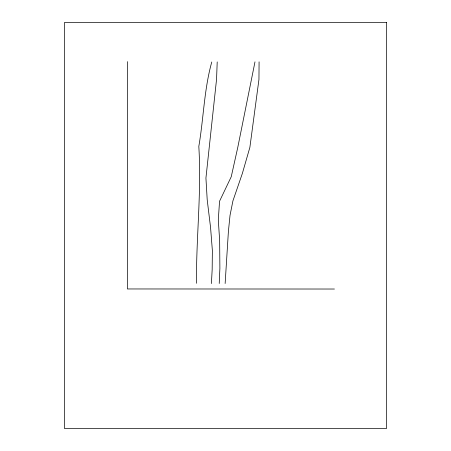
<?xml version="1.0" encoding="UTF-8"?>
<svg xmlns="http://www.w3.org/2000/svg" width="451" height="451" viewBox="0 0 451 451"><rect width="100%" height="100%" fill="white"/><g stroke="black" fill="none" stroke-linecap="round" stroke-linejoin="round"><path stroke-width="0.68" d="M127.548 61.629L127.402 288.961L334.428 289.029M259.083 61.86L258.953 79.461L249.882 147.342L242.356 173.443L232.925 200.864L230.021 215.375L228.398 231.459L225.139 283.516M196.484 283.301C196.112 237.626 201.642 192.103 198.812 146.434C203.626 118.365 204.077 89.495 211.778 61.984M217.207 61.917L216.565 79.15L205.932 178.049L207.206 199.793L210.566 227.546L212.359 250.395L212.167 269.551L211.418 283.561M219.225 283.493L219.885 268.311L219.66 240.704L218.301 219.846L219.552 201.242L231.245 176.724L237.762 147.471L254.984 61.86M386.597 22.55L64.403 22.55L64.403 428.45L386.597 428.45L386.597 22.55"/></g></svg>
